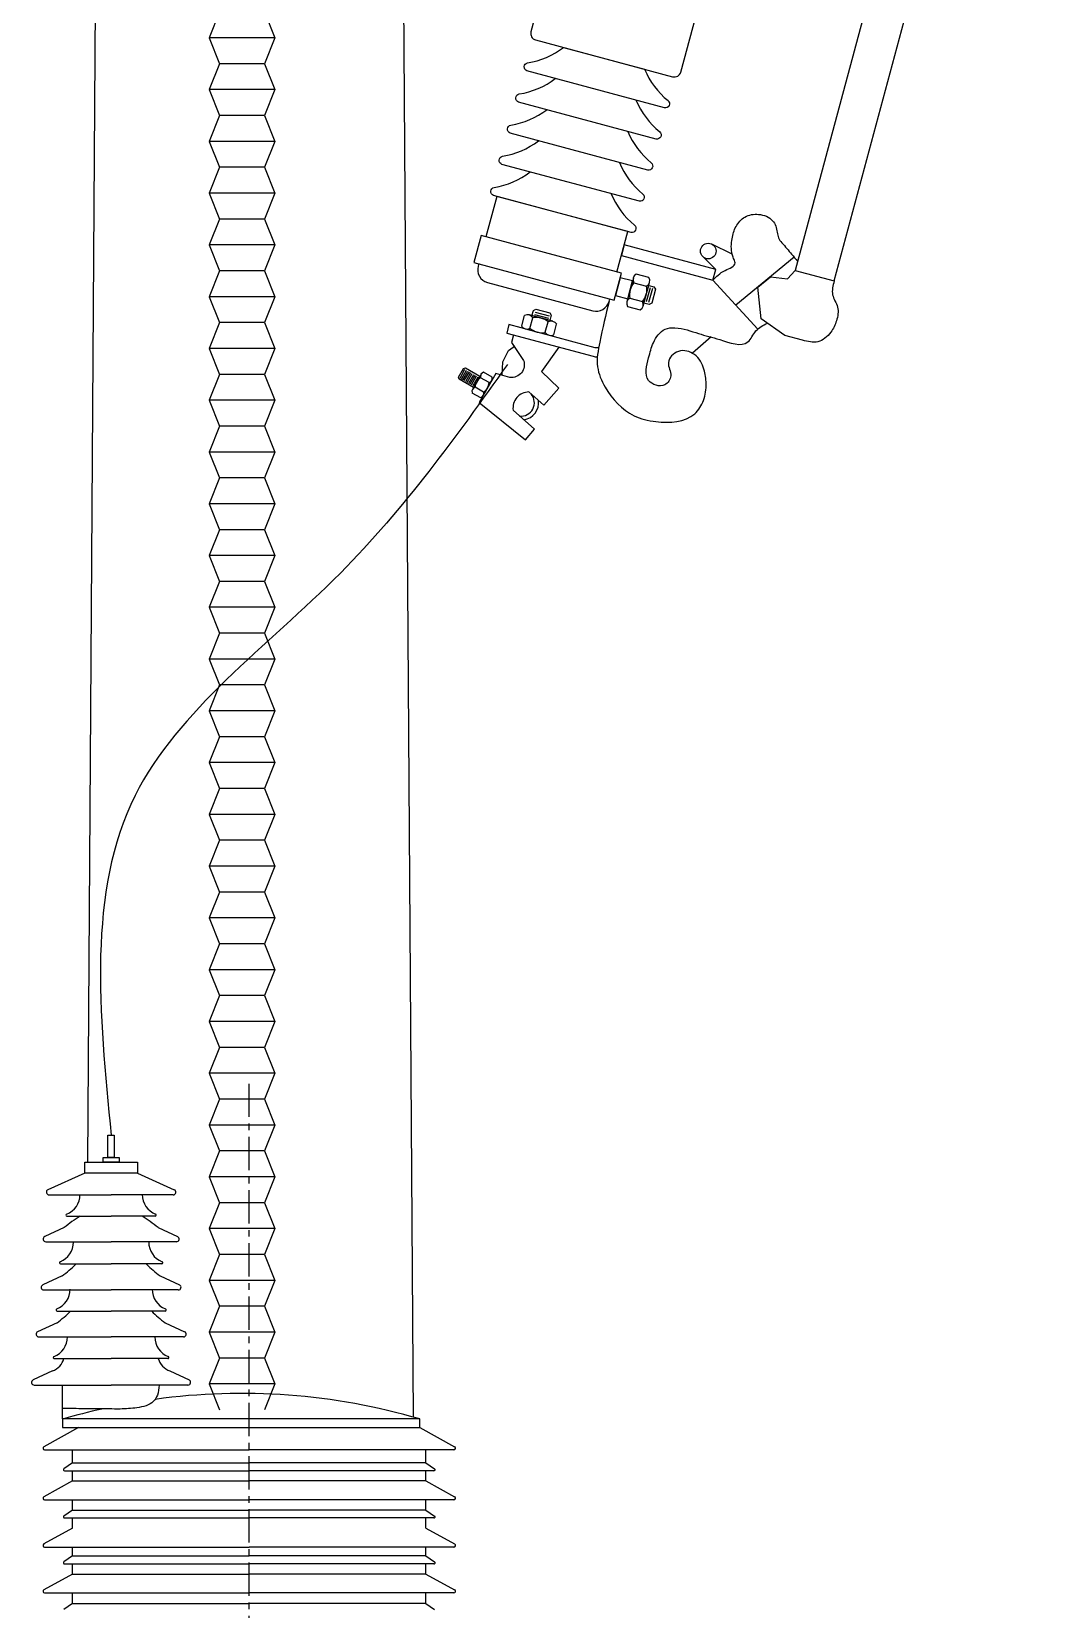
# Model space of a CAD drawing. Header units: inches. Extents: x -246336 to 136055, y -106871 to 69513.
# Drawn here: x 2229 to 2983, y 64713 to 65899 of the extents above; entities that cross this region are included whole.
import ezdxf

# ---------------------------------------------------------------- set-up
doc = ezdxf.new("R2010")
doc.units = ezdxf.units.IN
doc.header["$MEASUREMENT"] = 0
doc.linetypes.add('CENTER', pattern=[2, 1.25, -0.25, 0.25, -0.25])
doc.layers.add('Layer1', color=7, linetype='Continuous')
doc.layers.add('XA-TT1', color=7, linetype='Continuous')

# ---------------------------------------------------------------- blocks, each defined once
blk = doc.blocks.new('A$C4AD4119A')
at = {"color": 252}
for p, q in [((320.9, 604.6), (314.1, 596.7)), ((314.1, 596.7), (330.2, 582.4)), ((355.8, 576.5), (320.9, 604.6)), ((343.3, 554.8), (355.8, 576.5)), ((352.8, 571.3), (346.4, 560)), ((332.6, 557.7), (343.3, 554.8)), ((348.3, 561.6), (354.7, 557.9)), ((352.4, 568.8), (358.9, 565.2)), ((360.4, 563.9), (356.6, 557.3)), ((361.5, 563.3), (357.7, 556.6)), ((362.6, 562.6), (358.8, 556)), ((363.7, 562), (359.9, 555.4)), ((364.8, 561.4), (361, 554.8)), ((365.9, 560.8), (362.1, 554.2)), ((366.9, 560.2), (363.2, 553.5)), ((368, 559.5), (364.3, 552.9)), ((369.1, 558.9), (365.4, 552.3)), ((370.2, 558.3), (366.5, 551.7)), ((321.1, 521.3), (303.2, 526.1)), ((306.1, 523.9), (304, 516)), ((313.7, 508.6), (303.3, 511.4)), ((314.2, 510.4), (303.7, 513.2)), ((317.5, 520.8), (315.4, 512.9)), ((348.4, 491.3), (341.5, 515.8)), ((359, 492.9), (353.4, 512.6)), ((413.9, 446.4), (432.5, 442.8)), ((25.5, 413), (36.3, 413)), ((25.5, 411.2), (36.3, 411.2)), ((25.5, 409.4), (36.3, 409.4)), ((25.5, 407.6), (36.3, 407.6)), ((25.5, 405.8), (36.3, 405.8)), ((25.5, 404), (36.3, 404)), ((24.9, 383.5), (24.9, 394)), ((25.5, 402.2), (36.3, 402.2)), ((25.5, 400.4), (36.3, 400.4)), ((25.5, 398.6), (36.3, 398.6)), ((25.5, 396.8), (36.3, 396.8)), ((36.8, 383.5), (36.8, 394)), ((21.6, 382.1), (40.1, 382.1)), ((63.2, 350.8), (60.4, 340.3)), ((65, 350.3), (62.1, 339.8)), ((66.7, 349.9), (63.9, 339.4)), ((68.4, 349.4), (65.6, 338.9)), ((70.2, 348.9), (67.3, 338.4)), ((71.9, 348.5), (69.1, 338)), ((73.6, 348), (70.8, 337.5)), ((85.7, 345.3), (77.9, 347.4)), ((87.9, 348.1), (83.1, 330.2)), ((82.6, 333.8), (74.8, 335.9)), ((239.7, 139.5), (224.4, 147.2)), ((227.3, 128), (217.6, 137.7)), ((286.3, 137.3), (242.4, 101.1)), ((165.4, 121.6), (160.6, 103.7)), ((225.2, 120.1), (258.9, 83.1)), ((165.8, 118), (175.4, 115.5)), ((178, 114.3), (175.1, 103.8)), ((179.7, 113.8), (176.9, 103.3)), ((91.5, 96), (102, 93.2)), ((162.8, 106.6), (172.3, 104)), ((84.2, 83.4), (102.1, 78.6)), ((87.7, 83.8), (89.8, 91.7)), ((91.1, 94.3), (101.6, 91.5)), ((99.2, 80.8), (101.3, 88.6)), ((223.8, 77.3), (209.8, 65.1)), ((35.1, 46.3), (38.8, 53)), ((36.2, 45.7), (39.9, 52.3)), ((37.2, 45.1), (41, 51.7)), ((38.3, 44.5), (42.1, 51.1)), ((39.4, 43.9), (43.2, 50.5)), ((40.5, 43.2), (44.3, 49.9)), ((41.6, 42.6), (45.4, 49.2)), ((42.7, 42), (46.5, 48.6)), ((43.8, 41.4), (47.6, 48)), ((62, 49.9), (49.5, 28.1)), ((72.6, 46.9), (62, 49.9)), ((44.9, 40.8), (48.7, 47.4)), ((52.8, 35.8), (46.4, 39.5)), ((56.9, 43.1), (50.5, 46.7)), ((52.5, 33.3), (58.9, 44.6)), ((49.5, 28.1), (84.4, 0)), ((91.2, 7.9), (75, 22.2)), ((84.4, 0), (91.2, 7.9))]:
    blk.add_line(p, q, dxfattribs=at)
at = {"color": 9}
for p, q in [((161.9, 477), (222.8, 460.7)), ((406.4, 440.3), (406.2, 421.4))]:
    blk.add_line(p, q, dxfattribs=at)
at = {"color": 252}
for points in [[(296, 534.9), (308.9, 553.4), (295.9, 565.9), (307.3, 578.6), (318.5, 568.6)], [(352.8, 571.3), (346.4, 560)], [(361.1, 569.2), (354.7, 572.8)], [(354.4, 555.4), (360.8, 566.7)], [(338.5, 556.1), (338.1, 545.9), (333.7, 537.4), (330.2, 535), (329.1, 533.9)], [(346, 557.5), (352.4, 553.9)], [(299.7, 525.6), (297.5, 517.7)], [(321.1, 521.3), (303.2, 526.1)], [(300.4, 515.6), (318.3, 510.8)], [(321.8, 511.2), (324, 519.1)], [(374.7, 471.6), (359.9, 488.2)], [(356.6, 476), (371.6, 459.1)], [(18.3, 394), (18.3, 383.5)], [(40.1, 395.4), (21.6, 395.4)], [(43.5, 383.5), (43.5, 394)], [(21.6, 382.1), (40.1, 382.1)], [(72.6, 333.1), (77.4, 351)], [(79.6, 353.8), (87.4, 351.7)], [(87.9, 348.1), (83.1, 330.2)], [(80.9, 327.4), (73.1, 329.5)], [(165.4, 121.6), (160.6, 103.7)], [(172.8, 100.4), (177.6, 118.3)], [(161, 100.2), (170.6, 97.6)], [(83.4, 93.4), (81.3, 85.6)], [(84.2, 83.4), (102.1, 78.6)], [(104.9, 89.1), (87, 93.9)], [(105.6, 79), (107.7, 86.9)], [(66.8, 48.5), (67.2, 58.7), (71.6, 67.2), (75.1, 69.7), (76.2, 70.7)], [(109.3, 69.7), (96.4, 51.3), (109.4, 38.8), (98, 26), (86.8, 36)], [(50.9, 49.2), (44.4, 37.9)], [(59.2, 47.1), (52.8, 50.8)], [(52.5, 33.3), (58.9, 44.6)], [(44.1, 35.4), (50.5, 31.8)]]:
    blk.add_lwpolyline(points, dxfattribs=at)
at = {"color": 9}
for points in [[(257.7, 515.6), (260.1, 524.8, 0.414214), (253.1, 537), (173.9, 558.3, 0.414214), (161.7, 551.2), (143.2, 482.5)], [(222.8, 460.7, 0.125293), (240.4, 437.1, -0.748668), (237.7, 431.6), (237.7, 431.6), (134.3, 459.3, -0.748668), (134.8, 465.4, 0.125293), (161.9, 477)], [(216.5, 437.3, 0.125293), (234.1, 413.7, -0.748668), (231.5, 408.1), (231.5, 408.1), (128, 435.9, -0.748668), (128.5, 442, 0.125293), (155.6, 453.6)], [(210.2, 413.9, 0.125293), (227.8, 390.2, -0.748668), (225.2, 384.7), (225.2, 384.7), (121.7, 412.5, -0.748668), (122.2, 418.6, 0.125293), (149.3, 430.2)], [(203.9, 390.5, 0.125293), (221.5, 366.8, -0.748668), (218.9, 361.3), (218.9, 361.3), (115.5, 389.1, -0.748668), (115.9, 395.2, 0.125293), (143, 406.8)], [(107.8, 370.6, -0.177277), (109.7, 371.8, 0.125293), (136.7, 383.4)], [(197.6, 367.1, 0.125293), (215.2, 343.4, -0.177277), (216.3, 341.5, -0.177277)], [(173.9, 278.6, 0.125293), (191.5, 255, -0.748668), (188.9, 249.5), (188.9, 249.5), (85.4, 277.3, -0.748668), (85.9, 283.4, 0.125293), (113, 295)], [(167.6, 255.2, 0.125293), (185.2, 231.6, -0.748668), (182.6, 226.1), (182.6, 226.1), (79.1, 253.9, -0.748668), (79.6, 260, 0.125293), (106.7, 271.6)], [(161.3, 231.8, 0.125293), (178.9, 208.2, -0.748668), (176.3, 202.7), (176.3, 202.7), (72.9, 230.5, -0.748668), (73.3, 236.6, 0.125293), (100.4, 248.2)], [(155, 208.4, 0.125293), (172.6, 184.8, -0.748668), (170, 179.3), (170, 179.3), (66.6, 207.1, -0.748668), (67, 213.2, 0.125293), (94.1, 224.8)], [(148.7, 185, 0.125293), (166.3, 161.4, -0.748668), (163.7, 155.9), (163.7, 155.9), (60.3, 183.7, -0.748668), (60.8, 189.8, 0.125293), (87.8, 201.4)], [(49.2, 132.5), (48.7, 130.6, 0.414214), (55.7, 118.3), (134.9, 97, 0.414214), (147.1, 104.1), (147.7, 106)]]:
    blk.add_lwpolyline(points, format="xyb", dxfattribs=at)
at = {"color": 252}
for points in [[(330, 525.8), (331.5, 531.4), (322.4, 544.9, -0.551716), (332.6, 557.7)], [(139.2, 69.2, -0.121046), (136.8, 69.2), (71.9, 86.7), (70.2, 80.2), (135.1, 62.8, 0.069485), (138.3, 62.4, 0.069485)], [(75.3, 78.9), (73.8, 73.2), (82.9, 59.7, -0.551716), (72.6, 46.9)]]:
    blk.add_lwpolyline(points, format="xyb", dxfattribs=at)
for points in [[(371.3, 557.7), (367.6, 551.1), (366.1, 550.7), (355.2, 556.8), (360, 565.3), (370.9, 559.1)], [(313.1, 506.3), (302.6, 509.1), (301.6, 511), (302.6, 515), (316, 511.4), (315, 507.4)], [(345.1, 464.1), (352.9, 462), (361, 492.3), (353.2, 494.4)], [(25.5, 414.8), (36.3, 414.8), (37.8, 413.3), (37.8, 395.4), (24, 395.4), (24, 413.3)], [(60.5, 351.5), (57.7, 341), (58.7, 339.2), (73.2, 335.3), (76.8, 348.7), (62.3, 352.6)], [(45.6, 133.4), (151.1, 105.1), (156.5, 125.2), (51, 153.5)], [(156.4, 138.6), (225.2, 120.1), (227.3, 128), (158.5, 146.5)], [(152, 108.4), (161.2, 106), (164.8, 119.4), (155.6, 121.8)], [(182, 113.2), (179.2, 102.7), (177.3, 101.6), (173.4, 102.7), (177, 116.1), (180.9, 115)], [(92.1, 98.3), (102.6, 95.5), (103.7, 93.7), (102.6, 89.7), (89.2, 93.3), (90.3, 97.2)], [(34, 47), (37.7, 53.6), (39.2, 54), (50, 47.8), (45.3, 39.4), (34.4, 45.5)]]:
    blk.add_lwpolyline(points, close=True, dxfattribs=at)
for points in [[(278.3, 527.6, -0.414214), (284.5, 531.1), (360.8, 510.6), (362.5, 517), (286.2, 537.5, 0.414214), (271.9, 529.3), (267.5, 513), (274, 511.2)], [(0, 370.8), (85.3, 370.8, -0.414214), (91.2, 360.6), (79.8, 317.8), (90.6, 314.9), (102.1, 357.7, 0.414214), (88.2, 381.7), (0, 381.7)]]:
    blk.add_lwpolyline(points, format="xyb", close=True, dxfattribs=at)
at = {"color": 9}
for points in [[(252.3, 517.1), (240.1, 471.7), (346, 467.6), (352.1, 490.3), (252.3, 517.1)], [(383.5, 495.1), (417.2, 486.1), (423.2, 508.5), (389.5, 517.6)]]:
    blk.add_lwpolyline(points, close=True, dxfattribs=at)
for points in [[(408.5, 462.5), (415, 486.7), (385.6, 494.6), (379.1, 470.4)], [(143.1, 482.1), (241.6, 455.6), (245.8, 471.5)], [(439, 454.4), (374.7, 471.6)], [(371.6, 459.1), (361.7, 422.2), (396.1, 412.9)], [(365.9, 421), (287, 127.3), (316.4, 119.4), (395.3, 413.1)], [(153.1, 126.1), (161.2, 156.6), (62.8, 183), (54.6, 152.5)], [(177.1, 121.9), (167.6, 124.5)], [(292.6, 74.8), (279.2, 78.4), (261.6, 91), (259.1, 114.8), (268.4, 122.6), (281.4, 121), (287, 127.3)]]:
    blk.add_lwpolyline(points, dxfattribs=at)
blk.add_lwpolyline([(91.9, 300.6), (194.9, 273, 0.414214), (201.1, 276.5), (217.1, 336.1, 0.414214), (213.5, 342.2), (110.5, 369.9, 0.414214), (104.4, 366.4), (88.4, 306.8, 0.414214)], format="xyb", close=True, dxfattribs=at)
at = {"color": 252}
blk.add_circle((221.7, 141.9), 5.89, dxfattribs=at)
for centre, radius, start, end in [((324, 576.8), 12.9, 98.2552, 188.0031), ((324.4, 576.7), 10.1, 83.8968, 219.5625), ((318.3, 580.7), 12.1, 270.9615, 8.3469), ((355.6, 569.7), 3.3, 105.5953, 195.2115), ((349.2, 558.4), 3.3, 105.5953, 195.2115), ((357.8, 561), 9.5, 124.4568, 176.3499), ((351.6, 557.1), 3.3, 285.5953, 15.2115), ((349.4, 565.8), 9.5, 304.4568, 356.3499), ((358, 568.3), 3.3, 285.5953, 15.2115), ((302, 521.5), 4.71, 30.1585, 119.7747), ((308.6, 510.5), 13.6, 49.02, 100.9131), ((301.6, 520.1), 4.71, 210.1585, 299.7747), ((312.9, 526.3), 13.6, 229.02, 280.9131), ((319.5, 515.3), 4.71, 210.1585, 299.7747), ((319.9, 516.7), 4.71, 30.1585, 119.7747), ((428.3, 421.1), 22.2, 179.1621, 79.1833), ((21.6, 390.7), 4.71, 45.1919, 134.8081), ((30.9, 381.8), 13.6, 64.0535, 115.9465), ((40.1, 390.7), 4.71, 45.1919, 134.8081), ((21.6, 386.8), 4.71, 225.1919, 314.8081), ((30.9, 395.7), 13.6, 244.0535, 295.9465), ((40.1, 386.8), 4.71, 225.1919, 314.8081), ((30.7, 379.1), 15.5, 211.8924, 328.1076), ((88.1, 338.5), 13.6, 139.02, 190.9131), ((81.9, 349.7), 4.71, 120.1585, 209.7747), ((72.4, 342.7), 13.6, 319.02, 10.9131), ((77.1, 331.8), 4.71, 120.1585, 209.7747), ((78.5, 331.5), 4.71, 300.1585, 29.7747), ((169.9, 120.4), 4.71, 120.1585, 209.7747), ((173, 119.6), 4.71, 300.1585, 29.7747), ((176.1, 109.1), 13.6, 139.02, 190.9131), ((162, 112.9), 13.6, 319.02, 10.9131), ((165.1, 102.5), 4.71, 120.1585, 209.7747), ((168.2, 101.7), 4.71, 300.1585, 29.7747), ((85.4, 87.9), 4.71, 210.1585, 299.7747), ((85.8, 89.3), 4.71, 30.1585, 119.7747), ((96.6, 94.1), 13.6, 229.02, 280.9131), ((92.4, 78.4), 13.6, 49.02, 100.9131), ((103.7, 84.5), 4.71, 30.1585, 119.7747), ((103.3, 83.1), 4.71, 210.1585, 299.7747), ((53.7, 47.6), 3.3, 105.5953, 195.2115), ((47.3, 36.3), 3.3, 105.5953, 195.2115), ((55.9, 38.9), 9.5, 124.4568, 176.3499), ((49.7, 35), 3.3, 285.5953, 15.2115), ((47.5, 43.7), 9.5, 304.4568, 356.3499), ((56.1, 46.2), 3.3, 285.5953, 15.2115), ((87, 23.9), 12.1, 90.9615, 188.3469), ((80.9, 27.9), 10.1, 263.8968, 39.5625), ((81.3, 27.8), 12.9, 278.2552, 8.0031)]:
    blk.add_arc(centre, radius, start, end, dxfattribs=at)
at = {"color": 9}
for centre, radius, start, end in [((429.9, 420.8), 34.7, 193.1904, 74.9666), ((412.7, 440.2), 6.3, 79.1833, 179.1621), ((83.4, 349.4), 4.71, 300.1585, 29.7747)]:
    blk.add_arc(centre, radius, start, end, dxfattribs=at)
for points in [[(225.2, 120.1), (234.3, 127.3), (241.9, 133.1), (240.8, 136.4), (239.7, 139.5), (239.6, 151.2), (242.6, 160.4), (249.3, 167.5), (259.6, 169.5), (270.1, 164.7), (273.6, 156), (274.5, 151.8), (277.1, 148.2), (284.4, 139.5), (288.9, 134.3)], [(316.4, 119.4), (315.2, 109.1), (318.9, 99.8), (318.1, 89.5), (313.8, 80.9), (304.1, 73.7), (292.6, 74.8)], [(147.1, 104.1), (140.1, 73.5), (138.5, 54.9), (144.2, 39.6), (165.9, 18.1), (182.4, 13.7), (211.5, 19.6), (218.1, 29.6), (220.1, 42.3), (218.5, 53), (211.3, 64.1), (199.3, 66.5), (191.7, 58.1), (193.5, 48), (189, 41.3), (176.9, 44.6), (176.9, 61.6), (180.5, 73), (189.3, 83.1), (196.7, 84.2), (214.4, 79.9), (230.4, 75.3), (251.5, 73.6), (257.6, 81.8), (266.2, 87.7)]]:
    blk.add_spline(points, degree=3, dxfattribs=at)
at = {"layer": 'XA-TT1'}
blk.add_line((113, 295), (173.9, 278.6), dxfattribs=at)

msp = doc.modelspace()

# ---------------------------------------------------------------- linework, layer by layer
at = {"layer": 'Layer1', "color": 251, "linetype": 'CENTER', "ltscale": 20}
msp.add_line((2393.05, 64563.097), (2393.05, 65111.885), dxfattribs=at)
at = {"layer": 'Layer1', "color": 8, "linetype": 'Continuous'}
for p, q in [((2269.369, 65040.935), (2241.723, 65028.381)), ((2309.072, 65040.935), (2336.718, 65028.381)), ((2242.56, 65024.509), (2289.22, 65024.509)), ((2335.88, 65024.509), (2289.22, 65024.509)), ((2253.894, 64999.871), (2239.305, 64993.114)), ((2256.034, 65008.492), (2289.22, 65008.492)), ((2322.406, 65008.492), (2289.22, 65008.492)), ((2324.546, 64999.871), (2339.136, 64993.114)), ((2240.142, 64989.242), (2289.22, 64989.242)), ((2338.298, 64989.242), (2289.22, 64989.242)), ((2252.443, 64963.637), (2237.854, 64956.88)), ((2251.173, 64972.714), (2289.22, 64972.714)), ((2327.267, 64972.714), (2289.22, 64972.714)), ((2325.997, 64963.637), (2340.586, 64956.88)), ((2238.692, 64953.009), (2289.22, 64953.009)), ((2339.748, 64953.009), (2289.22, 64953.009)), ((2248.575, 64928.37), (2233.985, 64921.613)), ((2248.615, 64937.192), (2289.22, 64937.192)), ((2329.825, 64937.192), (2289.22, 64937.192)), ((2329.865, 64928.37), (2344.455, 64921.613)), ((2234.823, 64917.742), (2289.22, 64917.742)), ((2343.617, 64917.742), (2289.22, 64917.742)), ((2246.569, 64901.414), (2289.22, 64901.414)), ((2331.871, 64901.414), (2289.22, 64901.414)), ((2245.19, 64892.137), (2230.6, 64885.38)), ((2231.438, 64881.508), (2289.22, 64881.508)), ((2252.725, 64856.024), (2252.725, 64881.508)), ((2347.002, 64881.508), (2289.22, 64881.508)), ((2333.25, 64892.137), (2347.84, 64885.38)), ((2264.788, 64849.537), (2238.639, 64835.123)), ((2521.312, 64849.537), (2547.462, 64835.123)), ((2239.226, 64832.843), (2393.05, 64832.843)), ((2260.273, 64823.001), (2253.707, 64818.522)), ((2260.273, 64823.001), (2260.273, 64832.843)), ((2260.273, 64823.001), (2393.05, 64823.001)), ((2546.875, 64832.843), (2393.05, 64832.843)), ((2525.827, 64823.001), (2393.05, 64823.001)), ((2525.827, 64823.001), (2525.827, 64832.843)), ((2525.827, 64823.001), (2532.393, 64818.522)), ((2260.273, 64809.427), (2238.639, 64797.502)), ((2254.164, 64817.041), (2393.05, 64817.041)), ((2260.273, 64809.427), (2260.273, 64817.041)), ((2260.273, 64809.427), (2393.05, 64809.427)), ((2531.936, 64817.041), (2393.05, 64817.041)), ((2525.827, 64809.427), (2393.05, 64809.427)), ((2525.827, 64809.427), (2525.827, 64817.041)), ((2525.827, 64809.427), (2547.462, 64797.502)), ((2239.226, 64795.222), (2393.05, 64795.222)), ((2260.273, 64787.54), (2253.707, 64783.06)), ((2260.273, 64787.54), (2260.273, 64795.222)), ((2260.273, 64787.54), (2393.05, 64787.54)), ((2546.875, 64795.222), (2393.05, 64795.222)), ((2525.827, 64787.54), (2393.05, 64787.54)), ((2525.827, 64787.54), (2525.827, 64795.222)), ((2525.827, 64787.54), (2532.393, 64783.06)), ((2260.273, 64773.966), (2238.639, 64762.041)), ((2254.164, 64781.58), (2393.05, 64781.58)), ((2260.273, 64773.966), (2260.273, 64781.687)), ((2531.936, 64781.58), (2393.05, 64781.58)), ((2525.827, 64773.966), (2525.827, 64781.687)), ((2525.827, 64773.966), (2547.462, 64762.041)), ((2239.226, 64759.76), (2393.05, 64759.76)), ((2260.273, 64753.028), (2253.707, 64748.548)), ((2260.273, 64753.028), (2260.273, 64759.76)), ((2260.273, 64753.028), (2393.05, 64753.028)), ((2546.875, 64759.76), (2393.05, 64759.76)), ((2525.827, 64753.028), (2393.05, 64753.028)), ((2525.827, 64753.028), (2525.827, 64759.76)), ((2525.827, 64753.028), (2532.393, 64748.548)), ((2260.273, 64739.454), (2238.639, 64727.529)), ((2254.164, 64747.068), (2393.05, 64747.068)), ((2260.273, 64739.454), (2260.273, 64747.175)), ((2260.273, 64739.454), (2393.05, 64739.454)), ((2531.936, 64747.068), (2393.05, 64747.068)), ((2525.827, 64739.454), (2393.05, 64739.454)), ((2525.827, 64739.454), (2525.827, 64747.175)), ((2525.827, 64739.454), (2547.462, 64727.529)), ((2239.226, 64725.248), (2393.05, 64725.248)), ((2260.273, 64717.302), (2253.707, 64712.822)), ((2260.273, 64717.302), (2260.273, 64725.248)), ((2260.273, 64717.302), (2393.05, 64717.302)), ((2546.875, 64725.248), (2393.05, 64725.248)), ((2525.827, 64717.302), (2393.05, 64717.302)), ((2525.827, 64717.302), (2525.827, 64725.248)), ((2525.827, 64717.302), (2532.393, 64712.822))]:
    msp.add_line(p, q, dxfattribs=at)
for points in [[(2291.626, 65052.626), (2286.814, 65052.626), (2286.814, 65069.45), (2291.626, 65069.45)], [(2309.072, 65040.935), (2269.369, 65040.935), (2269.369, 65049.166), (2309.072, 65049.166)], [(2295.234, 65049.166), (2283.206, 65049.166), (2283.206, 65052.626), (2295.234, 65052.626)], [(2521.312, 64856.024), (2252.725, 64856.024), (2252.725, 64849.537), (2521.312, 64849.537)]]:
    msp.add_lwpolyline(points, close=True, dxfattribs=at)
for centre, radius, start, end in [((2242.56, 65026.536), 2.026, 114.423173, 270), ((2250.188, 65024.626), 15.59, 290.882538, 0.710948), ((2328.253, 65024.626), 15.59, 179.289052, 249.117462), ((2335.88, 65026.536), 2.026, 270, 65.576827), ((2326.616, 64911.522), 114.429, 121.996739, 129.458664), ((2256.034, 65009.303), 0.811, 110.882538, 270), ((2251.824, 64911.522), 114.429, 50.541336, 58.003261), ((2322.406, 65009.303), 0.811, 270, 69.117462), ((2240.142, 64991.269), 2.026, 114.423173, 270), ((2245.327, 64988.848), 15.59, 290.882538, 0.710948), ((2333.113, 64988.848), 15.59, 179.289052, 249.117462), ((2338.298, 64991.269), 2.026, 270, 65.576827), ((2251.173, 64973.525), 0.811, 110.882538, 270), ((2199.873, 65035.306), 88.882, 306.26073, 314.887279), ((2378.567, 65035.306), 88.882, 225.112721, 233.73927), ((2327.267, 64973.525), 0.811, 270, 69.117462), ((2238.692, 64955.035), 2.026, 114.423173, 270), ((2242.769, 64953.326), 15.59, 290.882538, 0.710948), ((2335.671, 64953.326), 15.59, 179.289052, 249.117462), ((2339.748, 64955.035), 2.026, 270, 65.576827), ((2248.615, 64938.003), 0.811, 110.882538, 270), ((2196.004, 65000.039), 88.882, 306.26073, 314.887279), ((2382.436, 65000.039), 88.882, 225.112721, 233.73927), ((2329.825, 64938.003), 0.811, 270, 69.117462), ((2234.823, 64919.768), 2.026, 114.423173, 270), ((2240.723, 64917.548), 15.59, 290.882538, 0.710948), ((2337.717, 64917.548), 15.59, 179.289052, 249.117462), ((2343.617, 64919.768), 2.026, 270, 65.576827), ((2240.287, 64905.273), 14.021, 290.466014, 344.025019), ((2246.569, 64902.225), 0.811, 110.882538, 270), ((2338.153, 64905.273), 14.021, 195.974981, 249.533986), ((2331.871, 64902.225), 0.811, 270, 69.117462), ((2231.438, 64883.535), 2.026, 114.423173, 270), ((2347.002, 64883.535), 2.026, 270, 65.576827), ((2387.321, 64398.248), 476.982, 73.685138, 97.826131), ((2387.321, 64398.248), 476.982, 102.737965, 106.314862), ((2239.226, 64834.059), 1.216, 118.863239, 270), ((2546.875, 64834.059), 1.216, 270, 61.136761), ((2254.164, 64817.852), 0.811, 124.30449, 270), ((2531.936, 64817.852), 0.811, 270, 55.69551), ((2239.226, 64796.438), 1.216, 118.863239, 270), ((2546.875, 64796.438), 1.216, 270, 61.136761), ((2254.164, 64782.39), 0.811, 124.30449, 270), ((2531.936, 64782.39), 0.811, 270, 55.69551), ((2239.226, 64760.976), 1.216, 118.863239, 270), ((2546.875, 64760.976), 1.216, 270, 61.136761), ((2254.164, 64747.879), 0.811, 124.30449, 270), ((2531.936, 64747.879), 0.811, 270, 55.69551), ((2239.226, 64726.464), 1.216, 118.863239, 270), ((2546.875, 64726.464), 1.216, 270, 61.136761)]:
    msp.add_arc(centre, radius, start, end, dxfattribs=at)
msp.add_spline([(2325.313, 64881.426), (2323.985, 64873.984), (2321.171, 64869.3), (2308.667, 64864.459), (2296.007, 64863.522), (2278.97, 64863.679), (2266.935, 64863.66), (2259.12, 64863.875), (2252.725, 64863.786)], degree=3, dxfattribs=at)
at = {"layer": 'XA-TT1', "color": 251}
for p, q in [((2370.65, 65913.883), (2362.922, 65894.421)), ((2404.65, 65913.883), (2412.378, 65894.421)), ((2362.922, 65894.421), (2370.65, 65874.959)), ((2412.378, 65894.421), (2362.922, 65894.421)), ((2412.378, 65894.421), (2404.65, 65874.959)), ((2370.65, 65874.959), (2362.922, 65855.497)), ((2404.65, 65874.959), (2370.65, 65874.959)), ((2404.65, 65874.959), (2370.65, 65874.959)), ((2404.65, 65874.959), (2412.378, 65855.497)), ((2362.922, 65855.497), (2370.65, 65836.035)), ((2412.378, 65855.497), (2362.922, 65855.497)), ((2412.378, 65855.497), (2404.65, 65836.035)), ((2370.65, 65836.035), (2362.922, 65816.573)), ((2404.65, 65836.035), (2370.65, 65836.035)), ((2404.65, 65836.035), (2370.65, 65836.035)), ((2404.65, 65836.035), (2412.378, 65816.573)), ((2412.378, 65816.573), (2362.922, 65816.573)), ((2362.922, 65816.573), (2370.65, 65797.111)), ((2412.378, 65816.573), (2404.65, 65797.111)), ((2370.65, 65797.111), (2362.922, 65777.649)), ((2404.65, 65797.111), (2370.65, 65797.111)), ((2404.65, 65797.111), (2370.65, 65797.111)), ((2404.65, 65797.111), (2412.378, 65777.649)), ((2362.922, 65777.649), (2370.65, 65758.187)), ((2412.378, 65777.649), (2362.922, 65777.649)), ((2412.378, 65777.649), (2404.65, 65758.187)), ((2370.65, 65758.187), (2362.922, 65738.725)), ((2404.65, 65758.187), (2370.65, 65758.187)), ((2404.65, 65758.187), (2370.65, 65758.187)), ((2404.65, 65758.187), (2412.378, 65738.725)), ((2362.922, 65738.725), (2370.65, 65719.263)), ((2412.378, 65738.725), (2362.922, 65738.725)), ((2412.378, 65738.725), (2404.65, 65719.263)), ((2370.65, 65719.263), (2362.922, 65699.801)), ((2404.65, 65719.263), (2370.65, 65719.263)), ((2404.65, 65719.263), (2370.65, 65719.263)), ((2404.65, 65719.263), (2412.378, 65699.801)), ((2362.922, 65699.801), (2370.65, 65680.339)), ((2412.378, 65699.801), (2362.922, 65699.801)), ((2412.378, 65699.801), (2404.65, 65680.339)), ((2370.65, 65680.339), (2362.922, 65660.877)), ((2404.65, 65680.339), (2370.65, 65680.339)), ((2404.65, 65680.339), (2370.65, 65680.339)), ((2404.65, 65680.339), (2412.378, 65660.877)), ((2362.922, 65660.877), (2370.65, 65641.415)), ((2412.378, 65660.877), (2362.922, 65660.877)), ((2412.378, 65660.877), (2404.65, 65641.415)), ((2370.65, 65641.415), (2362.922, 65621.953)), ((2404.65, 65641.415), (2370.65, 65641.415)), ((2404.65, 65641.415), (2370.65, 65641.415)), ((2404.65, 65641.415), (2412.378, 65621.953)), ((2362.922, 65621.953), (2370.65, 65602.491)), ((2412.378, 65621.953), (2362.922, 65621.953)), ((2412.378, 65621.953), (2404.65, 65602.491)), ((2370.65, 65602.491), (2362.922, 65583.029)), ((2404.65, 65602.491), (2370.65, 65602.491)), ((2404.65, 65602.491), (2370.65, 65602.491)), ((2404.65, 65602.491), (2412.378, 65583.029)), ((2412.378, 65583.029), (2362.922, 65583.029)), ((2362.922, 65583.029), (2370.65, 65563.566)), ((2412.378, 65583.029), (2404.65, 65563.566)), ((2370.65, 65563.566), (2362.922, 65544.104)), ((2404.65, 65563.566), (2370.65, 65563.566)), ((2404.65, 65563.566), (2370.65, 65563.566)), ((2404.65, 65563.566), (2412.378, 65544.104)), ((2362.922, 65544.104), (2370.65, 65524.642)), ((2412.378, 65544.104), (2362.922, 65544.104)), ((2412.378, 65544.104), (2404.65, 65524.642)), ((2370.65, 65524.642), (2362.922, 65505.18)), ((2404.65, 65524.642), (2370.65, 65524.642)), ((2404.65, 65524.642), (2370.65, 65524.642)), ((2404.65, 65524.642), (2412.378, 65505.18)), ((2362.922, 65505.18), (2370.65, 65485.718)), ((2412.378, 65505.18), (2362.922, 65505.18)), ((2412.378, 65505.18), (2404.65, 65485.718)), ((2370.65, 65485.718), (2362.922, 65466.256)), ((2404.65, 65485.718), (2370.65, 65485.718)), ((2404.65, 65485.718), (2370.65, 65485.718)), ((2404.65, 65485.718), (2412.378, 65466.256)), ((2362.922, 65466.256), (2370.65, 65446.794)), ((2412.378, 65466.256), (2362.922, 65466.256)), ((2412.378, 65466.256), (2404.65, 65446.794)), ((2370.65, 65446.794), (2362.922, 65427.332)), ((2404.65, 65446.794), (2370.65, 65446.794)), ((2404.65, 65446.794), (2370.65, 65446.794)), ((2404.65, 65446.794), (2412.378, 65427.332)), ((2362.922, 65427.332), (2370.65, 65407.87)), ((2412.378, 65427.332), (2362.922, 65427.332)), ((2412.378, 65427.332), (2404.65, 65407.87)), ((2370.65, 65407.87), (2362.922, 65388.408)), ((2404.65, 65407.87), (2370.65, 65407.87)), ((2404.65, 65407.87), (2370.65, 65407.87)), ((2404.65, 65407.87), (2412.378, 65388.408)), ((2362.922, 65388.408), (2370.65, 65368.946)), ((2412.378, 65388.408), (2362.922, 65388.408)), ((2412.378, 65388.408), (2404.65, 65368.946)), ((2370.65, 65368.946), (2362.922, 65349.484)), ((2404.65, 65368.946), (2370.65, 65368.946)), ((2404.65, 65368.946), (2370.65, 65368.946)), ((2404.65, 65368.946), (2412.378, 65349.484)), ((2412.378, 65349.484), (2362.922, 65349.484)), ((2362.922, 65349.484), (2370.65, 65330.022)), ((2412.378, 65349.484), (2404.65, 65330.022)), ((2370.65, 65330.022), (2362.922, 65310.56)), ((2404.65, 65330.022), (2370.65, 65330.022)), ((2404.65, 65330.022), (2370.65, 65330.022)), ((2404.65, 65330.022), (2412.378, 65310.56)), ((2412.378, 65310.56), (2362.922, 65310.56)), ((2362.922, 65310.56), (2370.65, 65291.098)), ((2412.378, 65310.56), (2404.65, 65291.098)), ((2370.65, 65291.098), (2362.922, 65271.636)), ((2404.65, 65291.098), (2370.65, 65291.098)), ((2404.65, 65291.098), (2370.65, 65291.098)), ((2404.65, 65291.098), (2412.378, 65271.636)), ((2412.378, 65271.636), (2362.922, 65271.636)), ((2362.922, 65271.636), (2370.65, 65252.174)), ((2412.378, 65271.636), (2404.65, 65252.174)), ((2370.65, 65252.174), (2362.922, 65232.712)), ((2404.65, 65252.174), (2370.65, 65252.174)), ((2404.65, 65252.174), (2370.65, 65252.174)), ((2404.65, 65252.174), (2412.378, 65232.712)), ((2412.378, 65232.712), (2362.922, 65232.712)), ((2362.922, 65232.712), (2370.65, 65213.249)), ((2412.378, 65232.712), (2404.65, 65213.249)), ((2370.65, 65213.249), (2362.922, 65193.787)), ((2404.65, 65213.249), (2370.65, 65213.249)), ((2404.65, 65213.249), (2370.65, 65213.249)), ((2404.65, 65213.249), (2412.378, 65193.787)), ((2412.378, 65193.787), (2362.922, 65193.787)), ((2362.922, 65193.787), (2370.65, 65174.325)), ((2412.378, 65193.787), (2404.65, 65174.325)), ((2370.65, 65174.325), (2362.922, 65154.863)), ((2404.65, 65174.325), (2370.65, 65174.325)), ((2404.65, 65174.325), (2370.65, 65174.325)), ((2404.65, 65174.325), (2412.378, 65154.863)), ((2362.922, 65154.863), (2370.65, 65135.401)), ((2412.378, 65154.863), (2362.922, 65154.863)), ((2412.378, 65154.863), (2404.65, 65135.401)), ((2370.65, 65135.401), (2362.922, 65115.939)), ((2404.65, 65135.401), (2370.65, 65135.401)), ((2404.65, 65135.401), (2370.65, 65135.401)), ((2404.65, 65135.401), (2412.378, 65115.939)), ((2362.922, 65115.939), (2370.65, 65096.477)), ((2412.378, 65115.939), (2362.922, 65115.939)), ((2412.378, 65115.939), (2404.65, 65096.477)), ((2370.65, 65096.477), (2362.922, 65077.015)), ((2404.65, 65096.477), (2370.65, 65096.477)), ((2404.65, 65096.477), (2370.65, 65096.477)), ((2404.65, 65096.477), (2412.378, 65077.015)), ((2412.378, 65077.015), (2362.922, 65077.015)), ((2362.922, 65077.015), (2370.65, 65057.553)), ((2412.378, 65077.015), (2404.65, 65057.553)), ((2370.65, 65057.553), (2362.922, 65038.091)), ((2404.65, 65057.553), (2370.65, 65057.553)), ((2404.65, 65057.553), (2370.65, 65057.553)), ((2404.65, 65057.553), (2412.378, 65038.091)), ((2362.922, 65038.091), (2370.65, 65018.629)), ((2412.378, 65038.091), (2362.922, 65038.091)), ((2412.378, 65038.091), (2404.65, 65018.629)), ((2370.65, 65018.629), (2362.922, 64999.167)), ((2404.65, 65018.629), (2370.65, 65018.629)), ((2404.65, 65018.629), (2370.65, 65018.629)), ((2404.65, 65018.629), (2412.378, 64999.167)), ((2362.922, 64999.167), (2370.65, 64979.705)), ((2412.378, 64999.167), (2362.922, 64999.167)), ((2412.378, 64999.167), (2404.65, 64979.705)), ((2370.65, 64979.705), (2362.922, 64960.243)), ((2404.65, 64979.705), (2370.65, 64979.705)), ((2404.65, 64979.705), (2370.65, 64979.705)), ((2404.65, 64979.705), (2412.378, 64960.243)), ((2412.378, 64960.243), (2362.922, 64960.243)), ((2362.922, 64960.243), (2370.65, 64940.781)), ((2412.378, 64960.243), (2404.65, 64940.781)), ((2370.65, 64940.781), (2362.922, 64921.319)), ((2404.65, 64940.781), (2370.65, 64940.781)), ((2404.65, 64940.781), (2370.65, 64940.781)), ((2404.65, 64940.781), (2412.378, 64921.319)), ((2362.922, 64921.319), (2370.65, 64901.857)), ((2412.378, 64921.319), (2362.922, 64921.319)), ((2412.378, 64921.319), (2404.65, 64901.857)), ((2370.65, 64901.857), (2362.922, 64882.395)), ((2404.65, 64901.857), (2370.65, 64901.857)), ((2404.65, 64901.857), (2370.65, 64901.857)), ((2404.65, 64901.857), (2412.378, 64882.395)), ((2412.378, 64882.395), (2362.922, 64882.395)), ((2362.922, 64882.395), (2370.65, 64862.932)), ((2412.378, 64882.395), (2404.65, 64862.932))]:
    msp.add_line(p, q, dxfattribs=at)
at = {"layer": 'XA-TT1', "flags": 128}
for points in [[(2281.612, 66562.038), (2271.425, 65049.166)], [(2516.533, 64857.396), (2509.101, 65959.513)]]:
    msp.add_lwpolyline(points, dxfattribs=at)
at = {"layer": 'XA-TT1', "color": 2}
msp.add_spline([(2587.097, 65648.782), (2461.559, 65492.054), (2307.188, 65324.739), (2289.22, 65069.45)], degree=3, dxfattribs=at)

# ---------------------------------------------------------------- block references
at = {"layer": 'XA-TT1'}
msp.add_blockref('A$C4AD4119A', (2516.41, 65592.219), dxfattribs=at)

doc.saveas('drawing.dxf')
